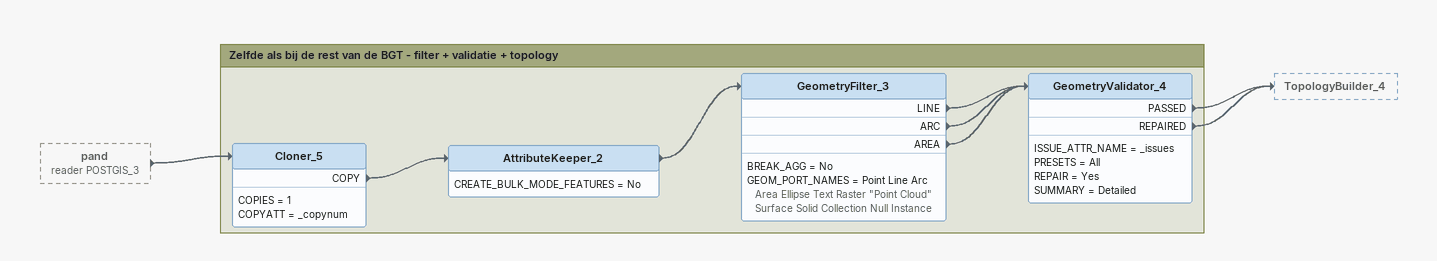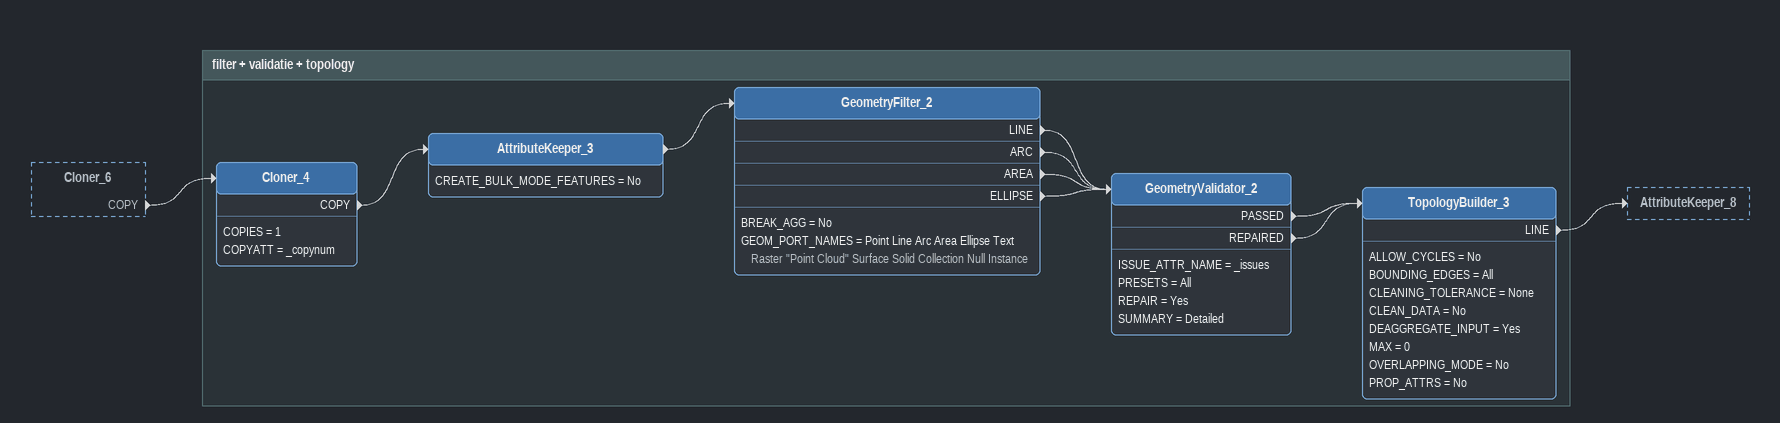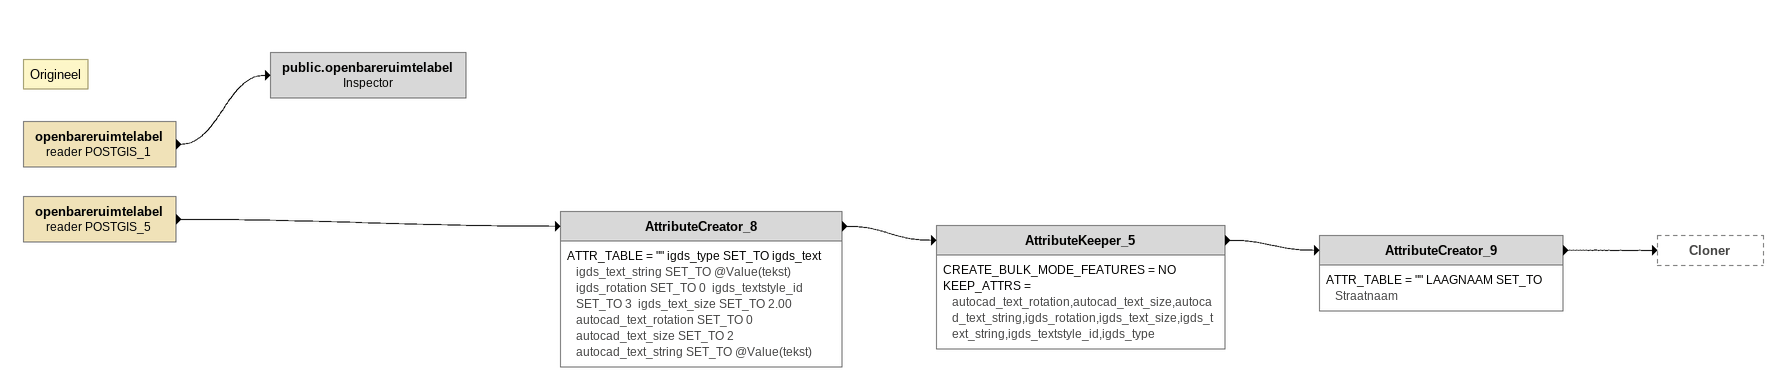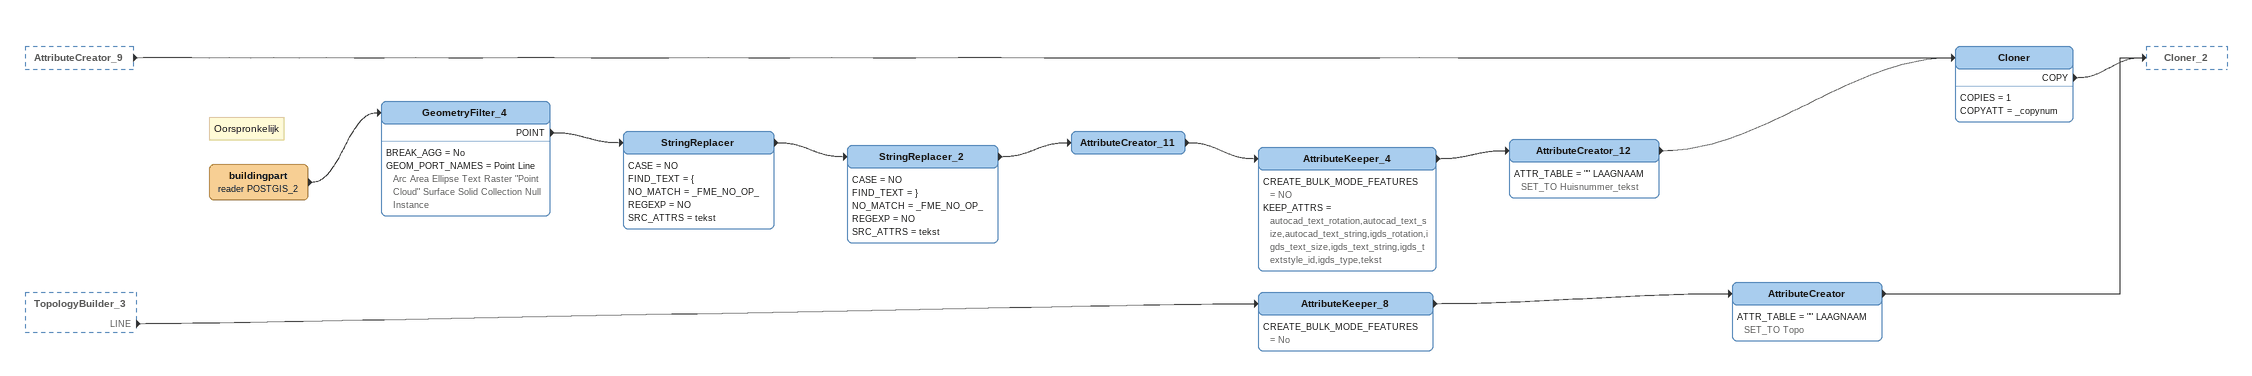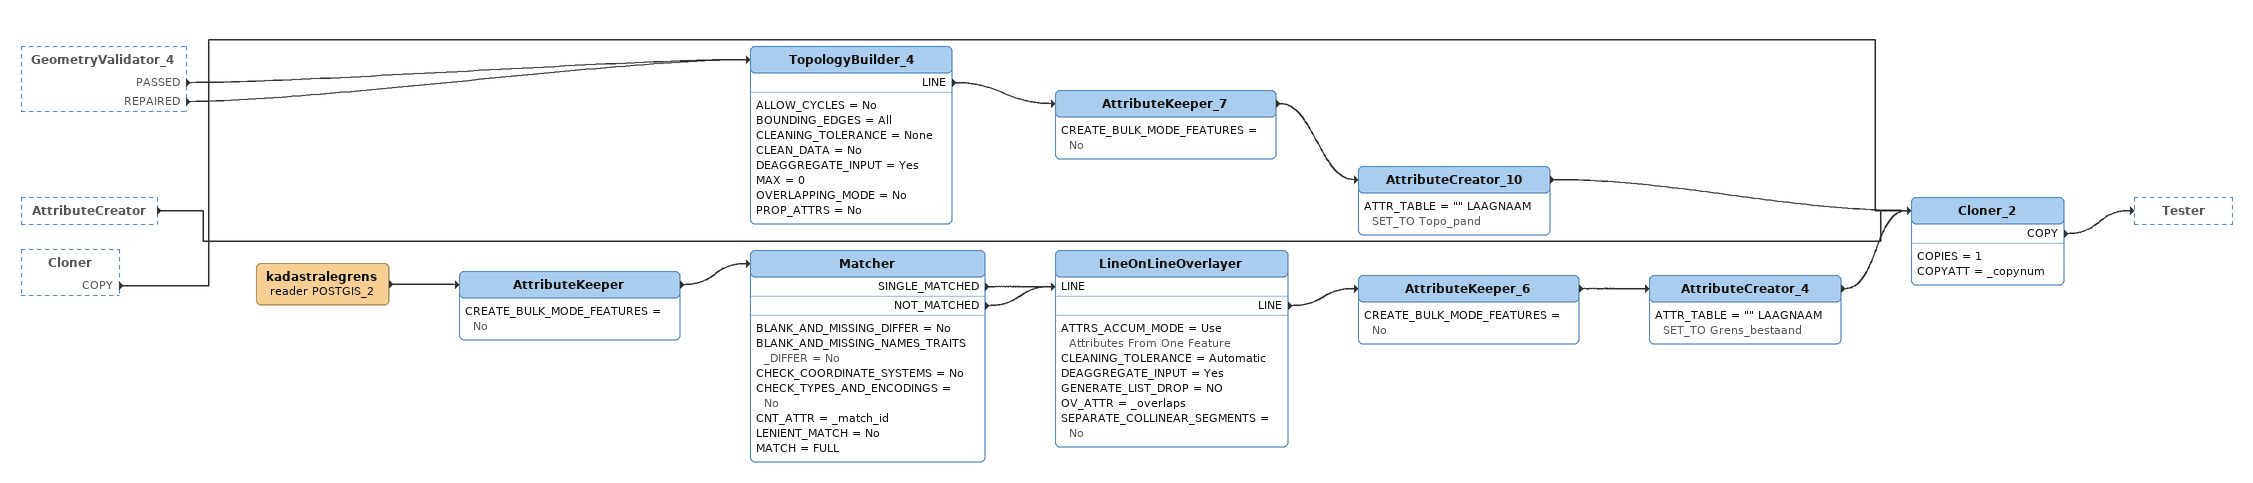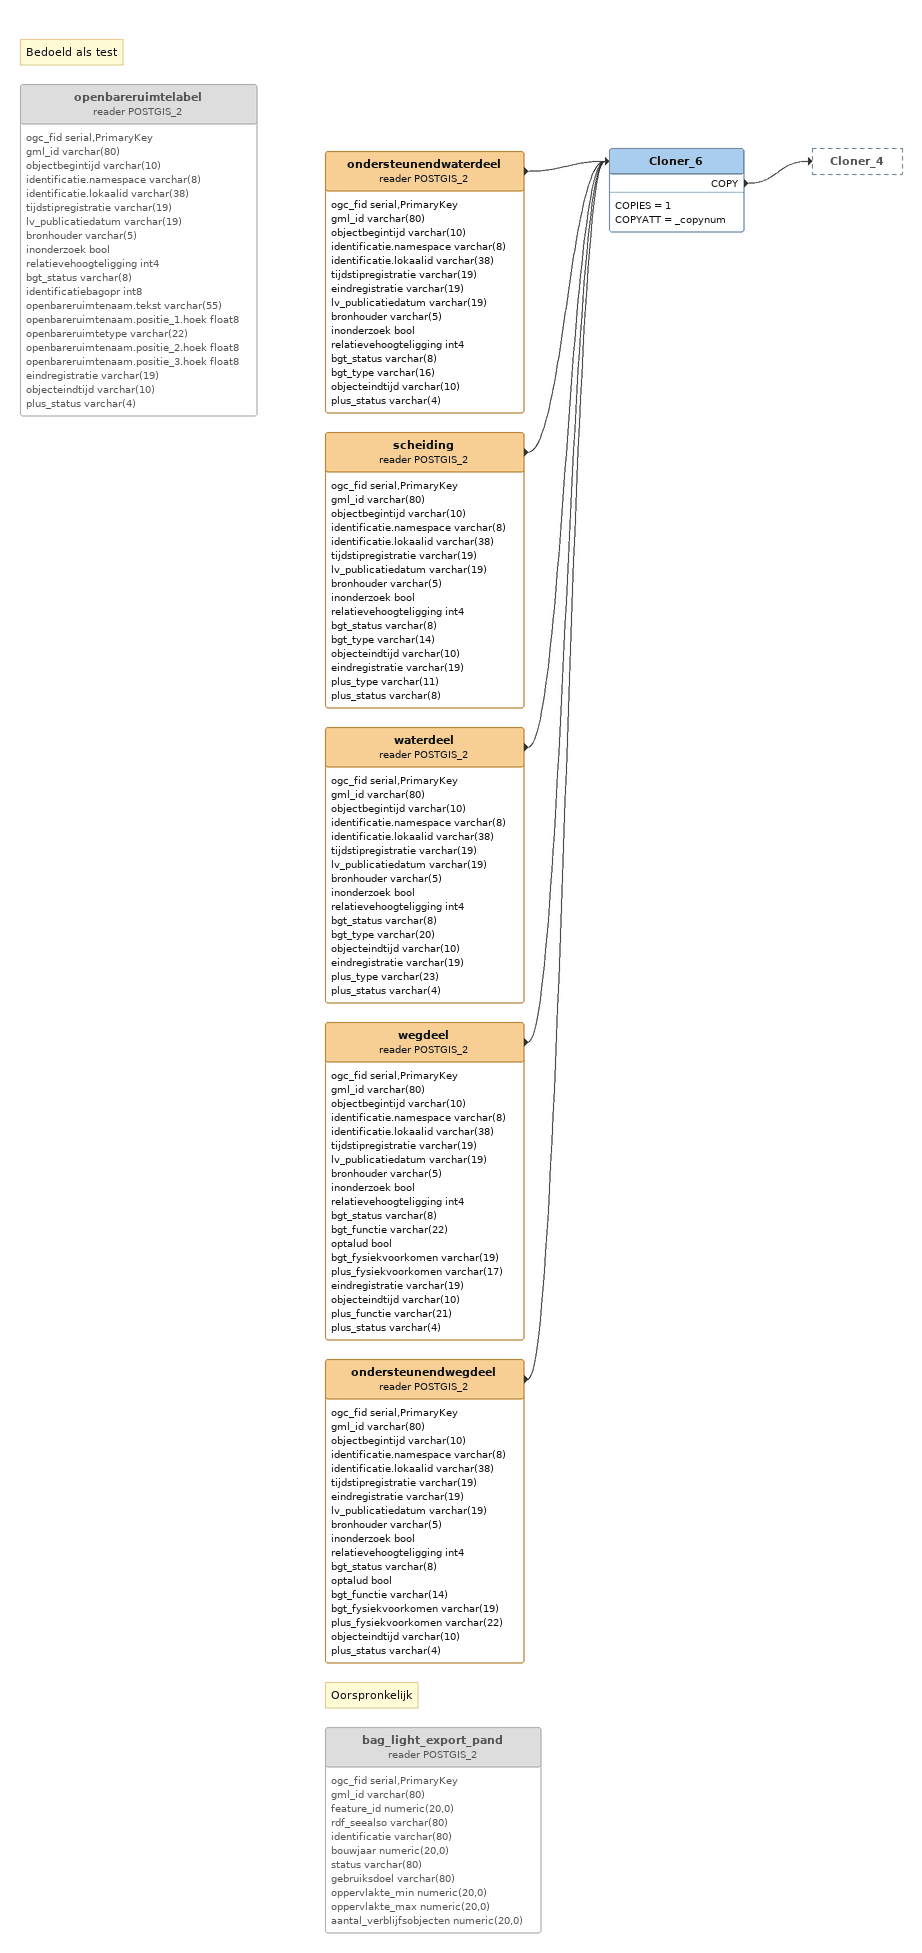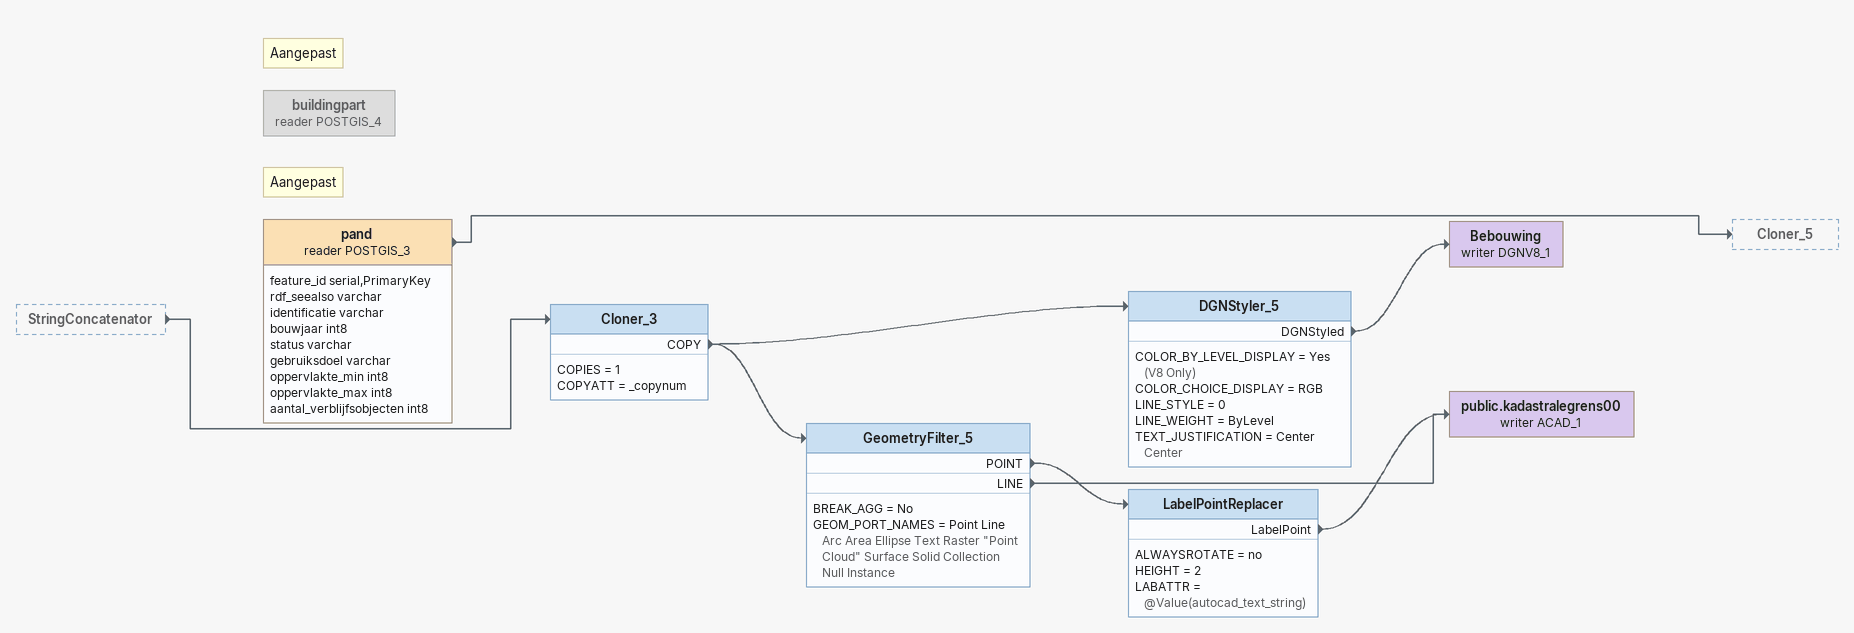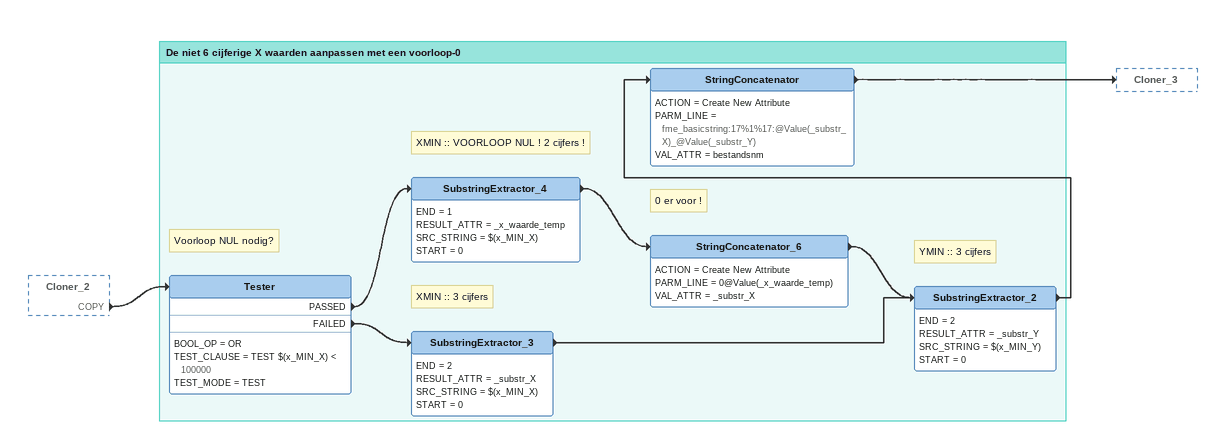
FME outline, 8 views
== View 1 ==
pand (reader POSTGIS_3) [outside]
    -> Cloner_5

Bookmark: Zelfde als bij de rest van de BGT - filter + validatie + topology
Cloner_5
    COPIES = 1
    COPYATT = _copynum
    COPY -> AttributeKeeper_2
AttributeKeeper_2
    CREATE_BULK_MODE_FEATURES = No
    -> GeometryFilter_3
GeometryFilter_3
    BREAK_AGG = No
    GEOM_PORT_NAMES = Point Line Arc Area Ellipse Text Raster "Point Cloud" Surface Solid Collection Null Instance
    LINE -> GeometryValidator_4
    ARC -> GeometryValidator_4
    AREA -> GeometryValidator_4
GeometryValidator_4
    ISSUE_ATTR_NAME = _issues
    PRESETS = All
    REPAIR = Yes
    SUMMARY = Detailed
    PASSED -> TopologyBuilder_4
    REPAIRED -> TopologyBuilder_4

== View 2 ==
Cloner_6 [outside]
    COPY -> Cloner_4

Bookmark: filter + validatie + topology
Cloner_4
    COPIES = 1
    COPYATT = _copynum
    COPY -> AttributeKeeper_3
AttributeKeeper_3
    CREATE_BULK_MODE_FEATURES = No
    -> GeometryFilter_2
GeometryFilter_2
    BREAK_AGG = No
    GEOM_PORT_NAMES = Point Line Arc Area Ellipse Text Raster "Point Cloud" Surface Solid Collection Null Instance
    LINE -> GeometryValidator_2
    ARC -> GeometryValidator_2
    AREA -> GeometryValidator_2
    ELLIPSE -> GeometryValidator_2
GeometryValidator_2
    ISSUE_ATTR_NAME = _issues
    PRESETS = All
    REPAIR = Yes
    SUMMARY = Detailed
    PASSED -> TopologyBuilder_3
    REPAIRED -> TopologyBuilder_3
TopologyBuilder_3
    ALLOW_CYCLES = No
    BOUNDING_EDGES = All
    CLEANING_TOLERANCE = None
    CLEAN_DATA = No
    DEAGGREGATE_INPUT = Yes
    MAX = 0
    OVERLAPPING_MODE = No
    PROP_ATTRS = No
    LINE -> AttributeKeeper_8

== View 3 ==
Note: Origineel
openbareruimtelabel (reader POSTGIS_1)
    -> public.openbareruimtelabel
public.openbareruimtelabel: Inspector
openbareruimtelabel (reader POSTGIS_5)
    -> AttributeCreator_8
AttributeCreator_8
    ATTR_TABLE = "" igds_type SET_TO igds_text  igds_text_string SET_TO @Value(tekst)  igds_rotation SET_TO 0  igds_textstyle_id SET_TO 3  igds_text_size SET_TO 2.00  autocad_text_rotation SET_TO 0  autocad_text_size SET_TO 2  autocad_text_string SET_TO @Value(tekst)
    -> AttributeKeeper_5
AttributeKeeper_5
    CREATE_BULK_MODE_FEATURES = NO
    KEEP_ATTRS = autocad_text_rotation,autocad_text_size,autocad_text_string,igds_rotation,igds_text_size,igds_text_string,igds_textstyle_id,igds_type
    -> AttributeCreator_9
AttributeCreator_9
    ATTR_TABLE = "" LAAGNAAM SET_TO Straatnaam
    -> Cloner

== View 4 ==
AttributeCreator_9 [outside]
    -> Cloner
TopologyBuilder_3 [outside]
    LINE -> AttributeKeeper_8
AttributeKeeper_8
    CREATE_BULK_MODE_FEATURES = No
    -> AttributeCreator
AttributeCreator
    ATTR_TABLE = "" LAAGNAAM SET_TO Topo
    -> Cloner_2
Note: Oorspronkelijk
buildingpart (reader POSTGIS_2)
    -> GeometryFilter_4
GeometryFilter_4
    BREAK_AGG = No
    GEOM_PORT_NAMES = Point Line Arc Area Ellipse Text Raster "Point Cloud" Surface Solid Collection Null Instance
    POINT -> StringReplacer
StringReplacer
    CASE = NO
    FIND_TEXT = {
    NO_MATCH = _FME_NO_OP_
    REGEXP = NO
    SRC_ATTRS = tekst
    -> StringReplacer_2
StringReplacer_2
    CASE = NO
    FIND_TEXT = }
    NO_MATCH = _FME_NO_OP_
    REGEXP = NO
    SRC_ATTRS = tekst
    -> AttributeCreator_11
AttributeCreator_11
    -> AttributeKeeper_4
AttributeKeeper_4
    CREATE_BULK_MODE_FEATURES = NO
    KEEP_ATTRS = autocad_text_rotation,autocad_text_size,autocad_text_string,igds_rotation,igds_text_size,igds_text_string,igds_textstyle_id,igds_type,tekst
    -> AttributeCreator_12
AttributeCreator_12
    ATTR_TABLE = "" LAAGNAAM SET_TO Huisnummer_tekst
    -> Cloner
Cloner
    COPIES = 1
    COPYATT = _copynum
    COPY -> Cloner_2

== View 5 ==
GeometryValidator_4 [outside]
    PASSED -> TopologyBuilder_4
    REPAIRED -> TopologyBuilder_4
AttributeCreator [outside]
    -> Cloner_2
Cloner [outside]
    COPY -> Cloner_2
TopologyBuilder_4
    ALLOW_CYCLES = No
    BOUNDING_EDGES = All
    CLEANING_TOLERANCE = None
    CLEAN_DATA = No
    DEAGGREGATE_INPUT = Yes
    MAX = 0
    OVERLAPPING_MODE = No
    PROP_ATTRS = No
    LINE -> AttributeKeeper_7
AttributeKeeper_7
    CREATE_BULK_MODE_FEATURES = No
    -> AttributeCreator_10
AttributeCreator_10
    ATTR_TABLE = "" LAAGNAAM SET_TO Topo_pand
    -> Cloner_2
kadastralegrens (reader POSTGIS_2)
    -> AttributeKeeper
AttributeKeeper
    CREATE_BULK_MODE_FEATURES = No
    -> Matcher
Matcher
    BLANK_AND_MISSING_DIFFER = No
    BLANK_AND_MISSING_NAMES_TRAITS_DIFFER = No
    CHECK_COORDINATE_SYSTEMS = No
    CHECK_TYPES_AND_ENCODINGS = No
    CNT_ATTR = _match_id
    LENIENT_MATCH = No
    MATCH = FULL
    SINGLE_MATCHED -> LineOnLineOverlayer [LINE]
    NOT_MATCHED -> LineOnLineOverlayer [LINE]
LineOnLineOverlayer
    ATTRS_ACCUM_MODE = Use Attributes From One Feature
    CLEANING_TOLERANCE = Automatic
    DEAGGREGATE_INPUT = Yes
    GENERATE_LIST_DROP = NO
    OV_ATTR = _overlaps
    SEPARATE_COLLINEAR_SEGMENTS = No
    LINE -> AttributeKeeper_6
AttributeKeeper_6
    CREATE_BULK_MODE_FEATURES = No
    -> AttributeCreator_4
AttributeCreator_4
    ATTR_TABLE = "" LAAGNAAM SET_TO Grens_bestaand
    -> Cloner_2
Cloner_2
    COPIES = 1
    COPYATT = _copynum
    COPY -> Tester

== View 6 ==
Note: Bedoeld als test
openbareruimtelabel (reader POSTGIS_2) [off]
    attributes: ogc_fid serial,PrimaryKey, gml_id varchar(80), objectbegintijd varchar(10), identificatie.namespace varchar(8), identificatie.lokaalid varchar(38), tijdstipregistratie varchar(19), lv_publicatiedatum varchar(19), bronhouder varchar(5), inonderzoek bool, relatievehoogteligging int4, bgt_status varchar(8), identificatiebagopr int8, openbareruimtenaam.tekst varchar(55), openbareruimtenaam.positie_1.hoek float8, openbareruimtetype varchar(22), openbareruimtenaam.positie_2.hoek float8, openbareruimtenaam.positie_3.hoek float8, eindregistratie varchar(19), objecteindtijd varchar(10), plus_status varchar(4)
ondersteunendwaterdeel (reader POSTGIS_2)
    attributes: ogc_fid serial,PrimaryKey, gml_id varchar(80), objectbegintijd varchar(10), identificatie.namespace varchar(8), identificatie.lokaalid varchar(38), tijdstipregistratie varchar(19), eindregistratie varchar(19), lv_publicatiedatum varchar(19), bronhouder varchar(5), inonderzoek bool, relatievehoogteligging int4, bgt_status varchar(8), bgt_type varchar(16), objecteindtijd varchar(10), plus_status varchar(4)
    -> Cloner_6
scheiding (reader POSTGIS_2)
    attributes: ogc_fid serial,PrimaryKey, gml_id varchar(80), objectbegintijd varchar(10), identificatie.namespace varchar(8), identificatie.lokaalid varchar(38), tijdstipregistratie varchar(19), lv_publicatiedatum varchar(19), bronhouder varchar(5), inonderzoek bool, relatievehoogteligging int4, bgt_status varchar(8), bgt_type varchar(14), objecteindtijd varchar(10), eindregistratie varchar(19), plus_type varchar(11), plus_status varchar(8)
    -> Cloner_6
waterdeel (reader POSTGIS_2)
    attributes: ogc_fid serial,PrimaryKey, gml_id varchar(80), objectbegintijd varchar(10), identificatie.namespace varchar(8), identificatie.lokaalid varchar(38), tijdstipregistratie varchar(19), lv_publicatiedatum varchar(19), bronhouder varchar(5), inonderzoek bool, relatievehoogteligging int4, bgt_status varchar(8), bgt_type varchar(20), objecteindtijd varchar(10), eindregistratie varchar(19), plus_type varchar(23), plus_status varchar(4)
    -> Cloner_6
wegdeel (reader POSTGIS_2)
    attributes: ogc_fid serial,PrimaryKey, gml_id varchar(80), objectbegintijd varchar(10), identificatie.namespace varchar(8), identificatie.lokaalid varchar(38), tijdstipregistratie varchar(19), lv_publicatiedatum varchar(19), bronhouder varchar(5), inonderzoek bool, relatievehoogteligging int4, bgt_status varchar(8), bgt_functie varchar(22), optalud bool, bgt_fysiekvoorkomen varchar(19), plus_fysiekvoorkomen varchar(17), eindregistratie varchar(19), objecteindtijd varchar(10), plus_functie varchar(21), plus_status varchar(4)
    -> Cloner_6
ondersteunendwegdeel (reader POSTGIS_2)
    attributes: ogc_fid serial,PrimaryKey, gml_id varchar(80), objectbegintijd varchar(10), identificatie.namespace varchar(8), identificatie.lokaalid varchar(38), tijdstipregistratie varchar(19), eindregistratie varchar(19), lv_publicatiedatum varchar(19), bronhouder varchar(5), inonderzoek bool, relatievehoogteligging int4, bgt_status varchar(8), optalud bool, bgt_functie varchar(14), bgt_fysiekvoorkomen varchar(19), plus_fysiekvoorkomen varchar(22), objecteindtijd varchar(10), plus_status varchar(4)
    -> Cloner_6
Cloner_6
    COPIES = 1
    COPYATT = _copynum
    COPY -> Cloner_4
Note: Oorspronkelijk
bag_light_export_pand (reader POSTGIS_2) [off]
    attributes: ogc_fid serial,PrimaryKey, gml_id varchar(80), feature_id numeric(20,0), rdf_seealso varchar(80), identificatie varchar(80), bouwjaar numeric(20,0), status varchar(80), gebruiksdoel varchar(80), oppervlakte_min numeric(20,0), oppervlakte_max numeric(20,0), aantal_verblijfsobjecten numeric(20,0)

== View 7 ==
StringConcatenator [outside]
    -> Cloner_3
Note: Aangepast
buildingpart (reader POSTGIS_4) [off]
Note: Aangepast
pand (reader POSTGIS_3)
    attributes: feature_id serial,PrimaryKey, rdf_seealso varchar, identificatie varchar, bouwjaar int8, status varchar, gebruiksdoel varchar, oppervlakte_min int8, oppervlakte_max int8, aantal_verblijfsobjecten int8
    -> Cloner_5
Cloner_3
    COPIES = 1
    COPYATT = _copynum
    COPY -> DGNStyler_5
    COPY -> GeometryFilter_5
DGNStyler_5
    COLOR_BY_LEVEL_DISPLAY = Yes (V8 Only)
    COLOR_CHOICE_DISPLAY = RGB
    LINE_STYLE = 0
    LINE_WEIGHT = ByLevel
    TEXT_JUSTIFICATION = Center Center
    DGNStyled -> Bebouwing (writer DGNV8_1)
Bebouwing (writer DGNV8_1)
GeometryFilter_5
    BREAK_AGG = No
    GEOM_PORT_NAMES = Point Line Arc Area Ellipse Text Raster "Point Cloud" Surface Solid Collection Null Instance
    POINT -> LabelPointReplacer
    LINE -> public.kadastralegrens00 (writer ACAD_1)
LabelPointReplacer
    ALWAYSROTATE = no
    HEIGHT = 2
    LABATTR = @Value(autocad_text_string)
    LabelPoint -> public.kadastralegrens00 (writer ACAD_1)
public.kadastralegrens00 (writer ACAD_1)

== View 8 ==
Cloner_2 [outside]
    COPY -> Tester

Bookmark: De niet 6 cijferige X waarden aanpassen met een voorloop-0
Note: Voorloop NUL nodig?
Tester
    BOOL_OP = OR
    TEST_CLAUSE = TEST $(x_MIN_X) < 100000
    TEST_MODE = TEST
    PASSED -> SubstringExtractor_4
    FAILED -> SubstringExtractor_3
Note: XMIN :: VOORLOOP NUL ! 2 cijfers !
SubstringExtractor_4
    END = 1
    RESULT_ATTR = _x_waarde_temp
    SRC_STRING = $(x_MIN_X)
    START = 0
    -> StringConcatenator_6
Note: 0 er voor !
StringConcatenator_6
    ACTION = Create New Attribute
    PARM_LINE = 0@Value(_x_waarde_temp)
    VAL_ATTR = _substr_X
    -> SubstringExtractor_2
Note: XMIN :: 3 cijfers
SubstringExtractor_3
    END = 2
    RESULT_ATTR = _substr_X
    SRC_STRING = $(x_MIN_X)
    START = 0
    -> SubstringExtractor_2
Note: YMIN :: 3 cijfers
SubstringExtractor_2
    END = 2
    RESULT_ATTR = _substr_Y
    SRC_STRING = $(x_MIN_Y)
    START = 0
    -> StringConcatenator
StringConcatenator
    ACTION = Create New Attribute
    PARM_LINE = fme_basicstring:17%1%17:@Value(_substr_X)_@Value(_substr_Y)
    VAL_ATTR = bestandsnm
    -> Cloner_3
